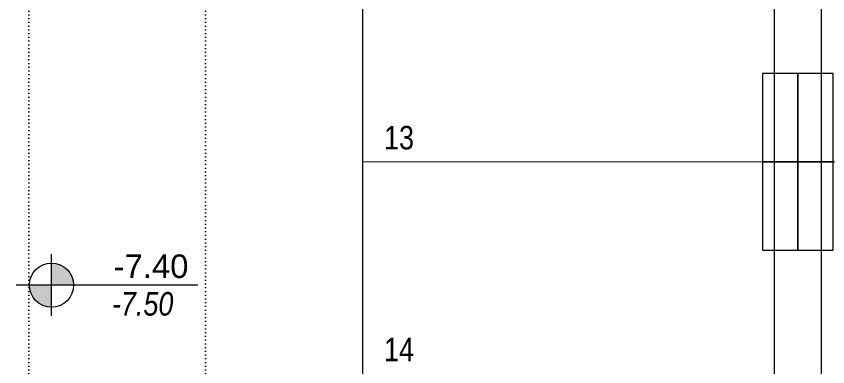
# Model space of a CAD drawing. Header units: metres. Extents: x -19121 to 152404, y -12107 to 46241.
# Drawn here: x 63851 to 65231, y 2492 to 3087 of the extents above; entities that cross this region are included whole.
import ezdxf
from ezdxf.enums import TextEntityAlignment as Align

# ---------------------------------------------------------------- set-up
doc = ezdxf.new("R2010")
doc.units = ezdxf.units.M
doc.header["$LTSCALE"] = 50
doc.header["$MEASUREMENT"] = 0
doc.linetypes.add('DOT2', pattern=[0.125, 0, -0.125])
doc.linetypes.add('HIDDEN', pattern=[0.375, 0.25, -0.125])
doc.layers.get('0').update_dxf_attribs({"color": 9, "lineweight": 9})
for name, color, linetype, lineweight in [('05', 9, 'Continuous', 9), ('06D', 9, 'Continuous', 9), ('21', 9, 'Continuous', 9)]:
    doc.layers.add(name, color=color, linetype=linetype, lineweight=lineweight)
doc.styles.add('Arial', font='arial.ttf', dxfattribs={"height": 2.5})
doc.styles.add('MuuM_TEXT-ITALIC', font='ARIALNI.TTF')
doc.styles.add('MuuM_TEXT-STANDART', font='ARIALN.TTF')

# ---------------------------------------------------------------- blocks, each defined once
blk = doc.blocks.new('p-işyeri')
at = {"color": 0, "const_width": 2}
blk.add_lwpolyline([(200, 0), (200, 700), (-200, 700), (-200, 0)], close=True, dxfattribs=at)
blk = doc.blocks.new('0_elevationtarget-p-bk')
h = blk.add_hatch(color=250)
h.paths.add_polyline_path([(1.875, 0, 0.414214), (0, 1.875), (0, 0)])
h.paths.add_polyline_path([(0, 0), (-1.875, 0, 0.414214), (0, -1.875)])
blk.add_line((0, -2.625), (0, 2.625))
blk.add_lwpolyline([(12.453, 0), (-3, 0)])
blk.add_circle((0, 0), 1.875)
at = {"style": 'Arial'}
blk.add_attdef('BITMISKOT', text='', height=2, dxfattribs=at).set_placement((4.5, 0), align=Align.BOTTOM_LEFT)
at = {"style": 'MuuM_TEXT-ITALIC'}
blk.add_attdef('FINISHINGFLOORLEVEL', text='', height=2, dxfattribs=at).set_placement((4.5, -0.592), align=Align.TOP_LEFT)
blk = doc.blocks.new('p-birim')
blk.add_lwpolyline([(0, 0), (1, 0), (1, 1), (0, 1)], close=True)
blk = doc.blocks.new('1.bod.mimari1.elk')
at = {"layer": '06D', "linetype": 'DOT2'}
for points in [[(7872.5, -3317.79), (7872.5, -7740, 0.4142136), (8472.5, -8340), (11395.6, -8340)], [(8172.5, -3317.79), (8172.5, -7740, 0.4142136), (8472.5, -8040), (11395.6, -8040)]]:
    blk.add_lwpolyline(points, format="xyb", dxfattribs=at)
at = {"layer": '05', "xscale": 60, "yscale": 150}
for p in [(9120, -5790), (9180, -5790), (9120, -5940), (9180, -5940)]:
    blk.add_blockref('p-birim', p, dxfattribs=at)
at = {"layer": '06D', "color": 89, "linetype": 'HIDDEN', "true_color": 0x2e4d23, "rotation": 90}
for p in [(9140, -5590), (9920, -5590), (9140, -5990), (9920, -5990)]:
    blk.add_blockref('p-işyeri', p, dxfattribs=at)
at = {"layer": '21', "xscale": 20, "yscale": 20, "zscale": 20}
blk.add_blockref('0_elevationtarget-p-bk', (7910.92, -5999.49), dxfattribs=at).add_auto_attribs({'BITMISKOT': ' -7.40', 'FINISHINGFLOORLEVEL': ' -7.50'})
at = {"layer": '21', "style": 'MuuM_TEXT-STANDART'}
for s, p in [('13', (8527.29, -5781.04)), ('14', (8527.29, -6141.04))]:
    blk.add_text(s, height=40, dxfattribs=at).set_placement(p, align=Align.BOTTOM_RIGHT)

msp = doc.modelspace()

# ---------------------------------------------------------------- block references
at = {"layer": '06D'}
msp.add_blockref('1.bod.mimari1.elk', (56000, 8630), dxfattribs=at)

doc.saveas('drawing.dxf')
